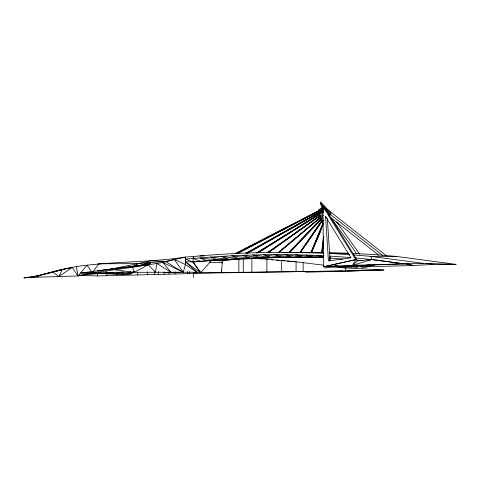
<?xml version="1.0" encoding="UTF-8"?>
<svg xmlns="http://www.w3.org/2000/svg" width="480" height="480" viewBox="0 0 480 480"><rect width="100%" height="100%" fill="white"/><g stroke="black" fill="none" stroke-linecap="round" stroke-linejoin="round"><path stroke-width="0.72" d="M91.098 272.952L95.514 272.376L183.27 272.238L185.448 264.588L185.448 257.094L199.836 255.936A1664.784 1266.114 90 0 1 285.408 252.366L323.454 252.498M40.014 275.52L24 277.842L32.016 277.344C50.124 272.322 68.274 267.162 87.03 265.206C119.736 261.432 152.832 262.116 185.448 257.094L185.448 264.588L197.022 272.244L183.27 272.238L162.834 262.5L132.63 267.282L95.514 272.376M221.358 272.448L222.33 262.632M211.5 260.496L192.954 261.984L185.448 261.75L199.98 272.448L192.954 261.984L193.344 256.458L193.344 258.498L200.844 261.348M323.472 236.448L321.6 252.75L321.9 252.762L323.772 236.448M323.424 240.894L322.062 252.75L322.368 252.762L323.73 240.888M222.06 263.178L222.318 261.75L221.832 260.556L210.786 260.556L209.61 262.632L200.934 272.448L192.954 261.984L185.448 259.134C231.516 254.856 277.884 253.362 324.108 255.798M329.682 260.268L330.312 256.122L350.802 257.55M209.934 262.632L210.786 260.556L209.61 262.632L222.654 262.632L222.318 261.75M311.28 252.444L323.106 223.02L310.89 252.438M311.742 252.444L323.25 224.358M317.178 239.31L320.274 231.756M311.352 252.438L323.334 223.578M322.53 222.492L323.394 220.434M67.422 268.248L32.016 277.344L58.908 276.564L62.232 269.688L72.162 267.438L78.024 275.928L92.286 272.826M353.418 253.44A1664.784 1266.114 -90 0 1 396.168 256.41L456 264.354L423.342 263.364L404.172 263.832L371.658 259.518L357.54 260.844L355.812 259.614L323.772 266.718L352.626 265.38L355.812 259.614L322.782 206.274L323.772 266.718L325.5 267.954L333.75 266.124M322.278 221.79L323.394 219.852M328.686 214.776L329.532 213.306L322.026 205.488L323.232 209.646M329.064 215.922L330.684 213.114L320.172 202.158L323.304 212.946M329.406 216.138L331.152 213.114L320.634 202.158L321.45 204.954M322.158 220.782L300.546 252.27L322.344 220.998M93.15 271.626L98.73 263.814L138.222 263.586L165.99 261.348L185.448 257.094M321.57 219.816L323.196 217.668M62.232 269.688L52.764 272.016L58.908 276.564L78.024 275.928L87.03 265.206L91.482 271.656M289.518 252.33L321.222 218.526L288.954 252.33L289.986 252.33L321.36 219.294M289.416 252.33L321.174 219.066M320.85 217.818L323.406 215.28M320.34 216.384L322.686 214.14M370.962 259.446L404.07 263.82L352.626 265.38L357.54 260.844L327.786 212.634L322.782 206.274L323.022 207.156L324.012 207.12L326.13 209.88M278.634 252.474L321.102 216.804M320.658 217.548L279.096 252.474L278.178 252.486L320.766 217.068M268.53 252.63L320.442 215.646M268.464 252.222L320.334 215.382M58.908 276.564L72.162 267.438M123.216 273.408L121.344 274.638L93.036 272.874M134.472 266.046L138.222 263.586L150.24 260.946L165.99 261.348L165.9 261.774L162.834 262.5L171.078 272.19L156.9 263.496L155.466 272.232L148.32 264.732L130.362 266.586L80.922 272.952L130.38 273.906L134.31 271.8M257.958 252.672L319.764 213.702L256.314 253.098M258.426 252.672L319.686 214.344M323.172 211.044L319.176 213.522L323.124 224.136M319.674 213.522L321.954 212.106M257.412 252.708L320.226 213.702M319.656 214.482L323.34 212.196M143.202 265.23L147.024 262.878L150.666 263.028L148.704 264.078M247.146 253.188L319.548 212.37L319.458 212.076L245.826 253.26M247.614 253.188L320.112 212.316L320.016 212.022M323.046 209.382L318.912 211.692L319.104 213.078L323.454 210.648M319.998 211.362L322.362 210.042M246.294 253.26L319.362 212.388M319.602 213.078L322.71 211.344M105.444 271.89L117.618 273.684L120.804 271.908M129.084 267.294C135.846 264.63 143.838 265.788 150.666 263.028L148.062 264.342M134.226 271.8L130.38 273.906L121.344 274.638L124.044 273.402M115.062 269.808L134.124 272.304L148.32 264.732L97.572 270.726L99.006 270.936M236.616 253.77L319.338 210.732L319.248 210.432L235.302 253.554M237.078 253.77L323.208 209.016L322.83 207.768L318.636 209.73L318.912 211.248M322.476 209.652L319.41 211.248L319.128 209.73L322.128 208.332M235.338 253.776L242.646 250.02M243.978 249.336L256.602 242.856M257.928 242.172L319.05 210.774M141.618 265.356L147.024 262.878M126.552 273.714L130.626 271.902M147.594 264.336L148.956 263.736L147.528 264.186M283.5 256.932C262.206 258.6 240.426 258.636 219.006 260.772M57.408 270.996L60.57 269.73M116.538 271.998L117.618 273.684L122.496 271.938M139.92 265.698L142.014 264.954M117.618 273.684L123.312 271.872M352.626 265.38L371.658 259.518L370.962 256.41A1664.784 1266.114 -90 0 0 353.874 254.994M174.378 259.518L165.9 261.774L183.27 272.238L174.378 259.518L185.448 264.588M375.258 264.708L362.01 268.11L360.768 266.25M36.426 276.54L32.016 277.344L52.326 272.268M324.162 266.682L355.812 259.614M32.016 277.344L39.906 275.604M106.14 270.042L107.598 269.748M109.056 269.454L138.222 263.586M328.974 266.91L357.99 266.91L366.816 265.23M368.28 264.954L369.75 264.672M333.75 266.19L332.292 266.448L337.866 265.698M369.792 264.702L361.686 266.208L367.32 266.748M333.552 266.514L337.95 265.71M369.456 259.92L371.658 259.518L355.272 257.928M335.208 265.932L336.666 265.674M369.468 259.902L371.658 259.518M27.486 277.71L39.966 275.64M78.15 275.388L101.064 273.324M192.954 261.984C236.442 258.06 280.152 256.326 323.814 257.718M218.856 260.79L222.54 260.496M24 277.842L31.98 277.218M37.056 276.822L38.508 276.714M342.762 267.798L383.934 270.03L305.712 272.22M365.802 266.82L412.962 265.518L433.614 264.396L456 264.354M330.198 266.91L357.564 266.82L355.512 266.91M147.654 274.668L217.74 272.928L342.648 270.96M329.238 266.682L404.07 263.82L399.6 263.472M220.404 272.448L215.466 272.622L345.756 271.026L383.934 270.03M79.614 275.388L97.422 275.946L147.654 274.686L147.654 271.758M347.856 270.864L379.848 270.27L374.64 269.982M163.932 272.598L180.564 272.49M327.786 212.634L328.248 212.634M285.408 252.366L323.4 252.51M329.646 253.44L348.366 253.44M199.836 255.936L204.288 255.936M396.168 256.41L370.962 256.41L423.342 263.364M314.184 257.298L271.188 257.478L263.364 254.742L281.838 257.31L316.308 257.334M281.838 257.31L273.96 254.634L292.488 257.25L284.562 254.652L303.138 257.298L295.158 254.784L313.788 257.46L316.734 257.46M320.688 257.634L323.634 257.634M260.934 258.15L249.894 258.15L242.178 255.33L260.538 257.76L271.584 257.76M239.652 259.266L228.612 259.266L220.998 256.41L239.25 258.654L250.29 258.654M207.342 260.826L199.836 257.976L217.974 259.992L229.014 259.992M98.73 263.814L100.218 263.814M193.344 272.448L221.502 272.448M80.922 272.952L100.44 272.952M329.16 252.618L348.42 253.236M299.676 252.51L323.934 253.266M329.406 257.91L330.822 257.964M330.312 258.114L342.978 259.092M357.132 260.19L362.346 260.592M395.874 263.184L397.362 263.298M254.034 258.024L296.07 261.798L323.7 265.2M259.662 258.792L261.888 258.978M266.346 259.344L267.834 259.47M271.548 259.776L273.036 259.896M276.75 260.202L278.976 260.388M281.952 260.634L284.922 260.88M287.154 261.066L296.07 261.798L296.07 271.626M228.612 259.266L210.414 257.13L217.974 259.992M335.46 266.646L345.756 267.912L345.756 271.026M249.894 258.15L231.588 255.81L239.25 258.654M425.532 263.322L433.614 264.396M271.188 257.478L252.768 254.976L260.538 257.76M323.55 256.464L316.344 255.426L323.76 257.538M329.316 257.286L330.762 257.496M323.718 257.628L305.754 255.048L313.788 257.46M404.238 263.826L412.962 265.518L406.662 263.172M407.922 264.15L412.962 265.518M325.59 216.63L351.036 257.862L328.428 260.91L325.59 216.63L326.742 217.452M327.366 209.442L386.682 255.978M327.642 212.322L328.032 212.622L325.434 209.124M329.79 214.008L382.65 255.474M378.624 255.144L330.924 217.722L356.892 253.902M185.448 261.75L197.25 272.448M336.498 221.808L359.874 254.37M350.604 265.686L351.33 266.91L350.952 265.56M319.71 210.432L319.8 210.732M132.63 267.282L134.124 272.304M357.42 264.882L357.99 266.91M76.404 266.712L78.024 275.928M327.366 218.604L330.06 260.664M303.12 262.668L303.12 271.584M281.67 260.322L281.67 271.728M266.91 259.002L266.91 271.854M251.886 258.606L251.886 272.028M243.276 258.804L243.276 272.184M238.854 259.242L238.854 272.238M221.358 270.312L221.358 272.52M196.008 272.136L196.008 273.564M193.344 272.382L193.344 277.476M189.366 271.548L189.366 273.786M187.56 271.608L187.56 273.852M175.056 271.794L175.056 274.02M168.942 271.896L168.942 274.086M164.1 272.04L164.1 274.23M158.304 271.626L158.304 274.464M154.746 271.638L154.746 274.53M137.736 271.962L137.736 274.932M116.52 274.08L116.52 275.478M106.896 273.252L106.896 275.718M97.422 273.75L97.422 275.946M329.64 253.506A1664.784 1266.114 -90 0 1 349.596 254.688M282.072 252.708A1664.784 1266.114 -90 0 1 310.614 252.366M321.936 220.44L300.084 252.27L321.936 220.44M320.484 215.286L268.068 252.63L267.384 252.654L320.484 215.286"/></g></svg>
